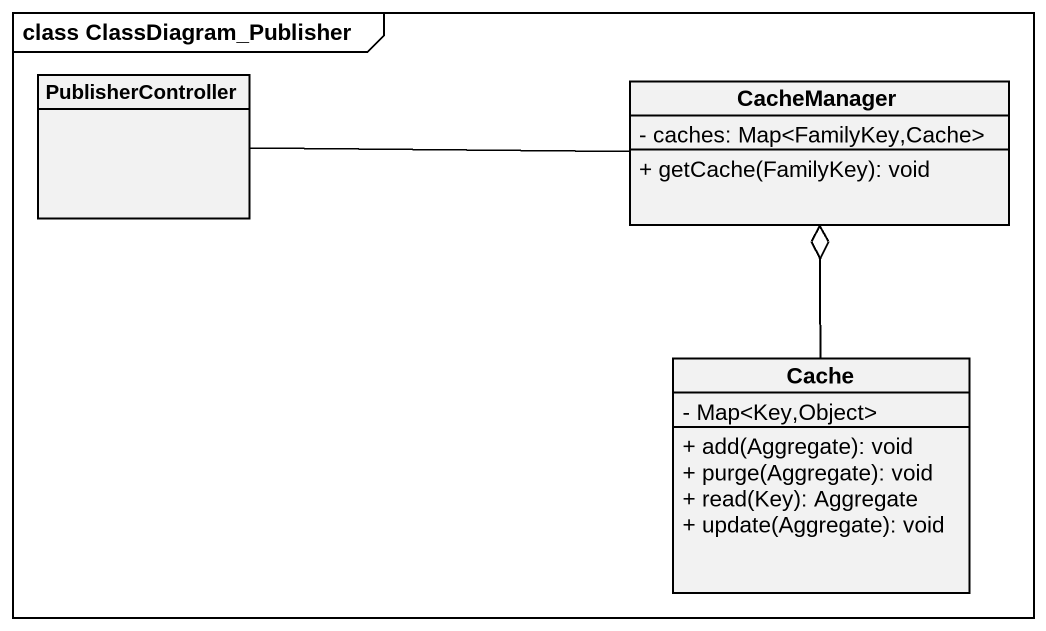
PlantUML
@startuml
mainframe class ClassDiagram_Publisher
hide circle
hide empty members
skinparam classAttributeIconSize 0
class PublisherController
class CacheManager {
  - caches: Map<FamilyKey,Cache>
  + getCache(FamilyKey): void
}
class Cache {
  - Map<Key,Object>
  + add(Aggregate): void
  + purge(Aggregate): void
  + read(Key): Aggregate
  + update(Aggregate): void
}
PublisherController -right- CacheManager
Cache -up-o CacheManager
@enduml
